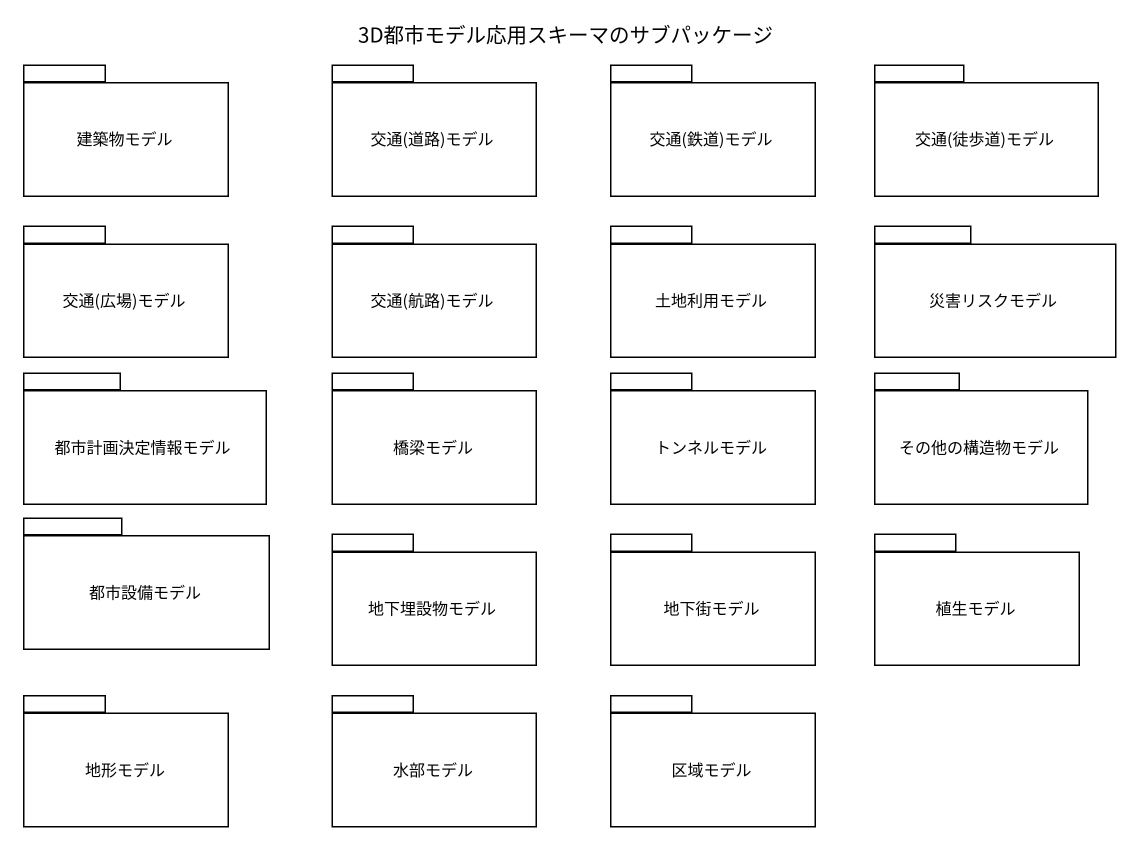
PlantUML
@startuml
title 3D都市モデル応用スキーマのサブパッケージ
package 建築物モデル #FFFFFF {
}
package "交通(道路)モデル" as 交通_道路_モデル #FFFFFF {
}
package "交通(鉄道)モデル" as 交通_鉄道_モデル #FFFFFF {
}
package "交通(徒歩道)モデル" as 交通_徒歩道_モデル #FFFFFF {
}
package "交通(広場)モデル" as 交通_広場_モデル #FFFFFF {
}
package "交通(航路)モデル" as 交通_航路_モデル #FFFFFF {
}
package 土地利用モデル #FFFFFF {
}
package 災害リスクモデル #FFFFFF {
}
package 都市計画決定情報モデル #FFFFFF {
}
package 橋梁モデル #FFFFFF {
}
package トンネルモデル #FFFFFF {
}
package その他の構造物モデル #FFFFFF {
}
package 都市設備モデル #FFFFFF {
}
package 地下埋設物モデル #FFFFFF {
}
package 地下街モデル #FFFFFF {
}
package 植生モデル #FFFFFF {
}
package 地形モデル #FFFFFF {
}
package 水部モデル #FFFFFF {
}
package 区域モデル #FFFFFF {
}
@enduml
